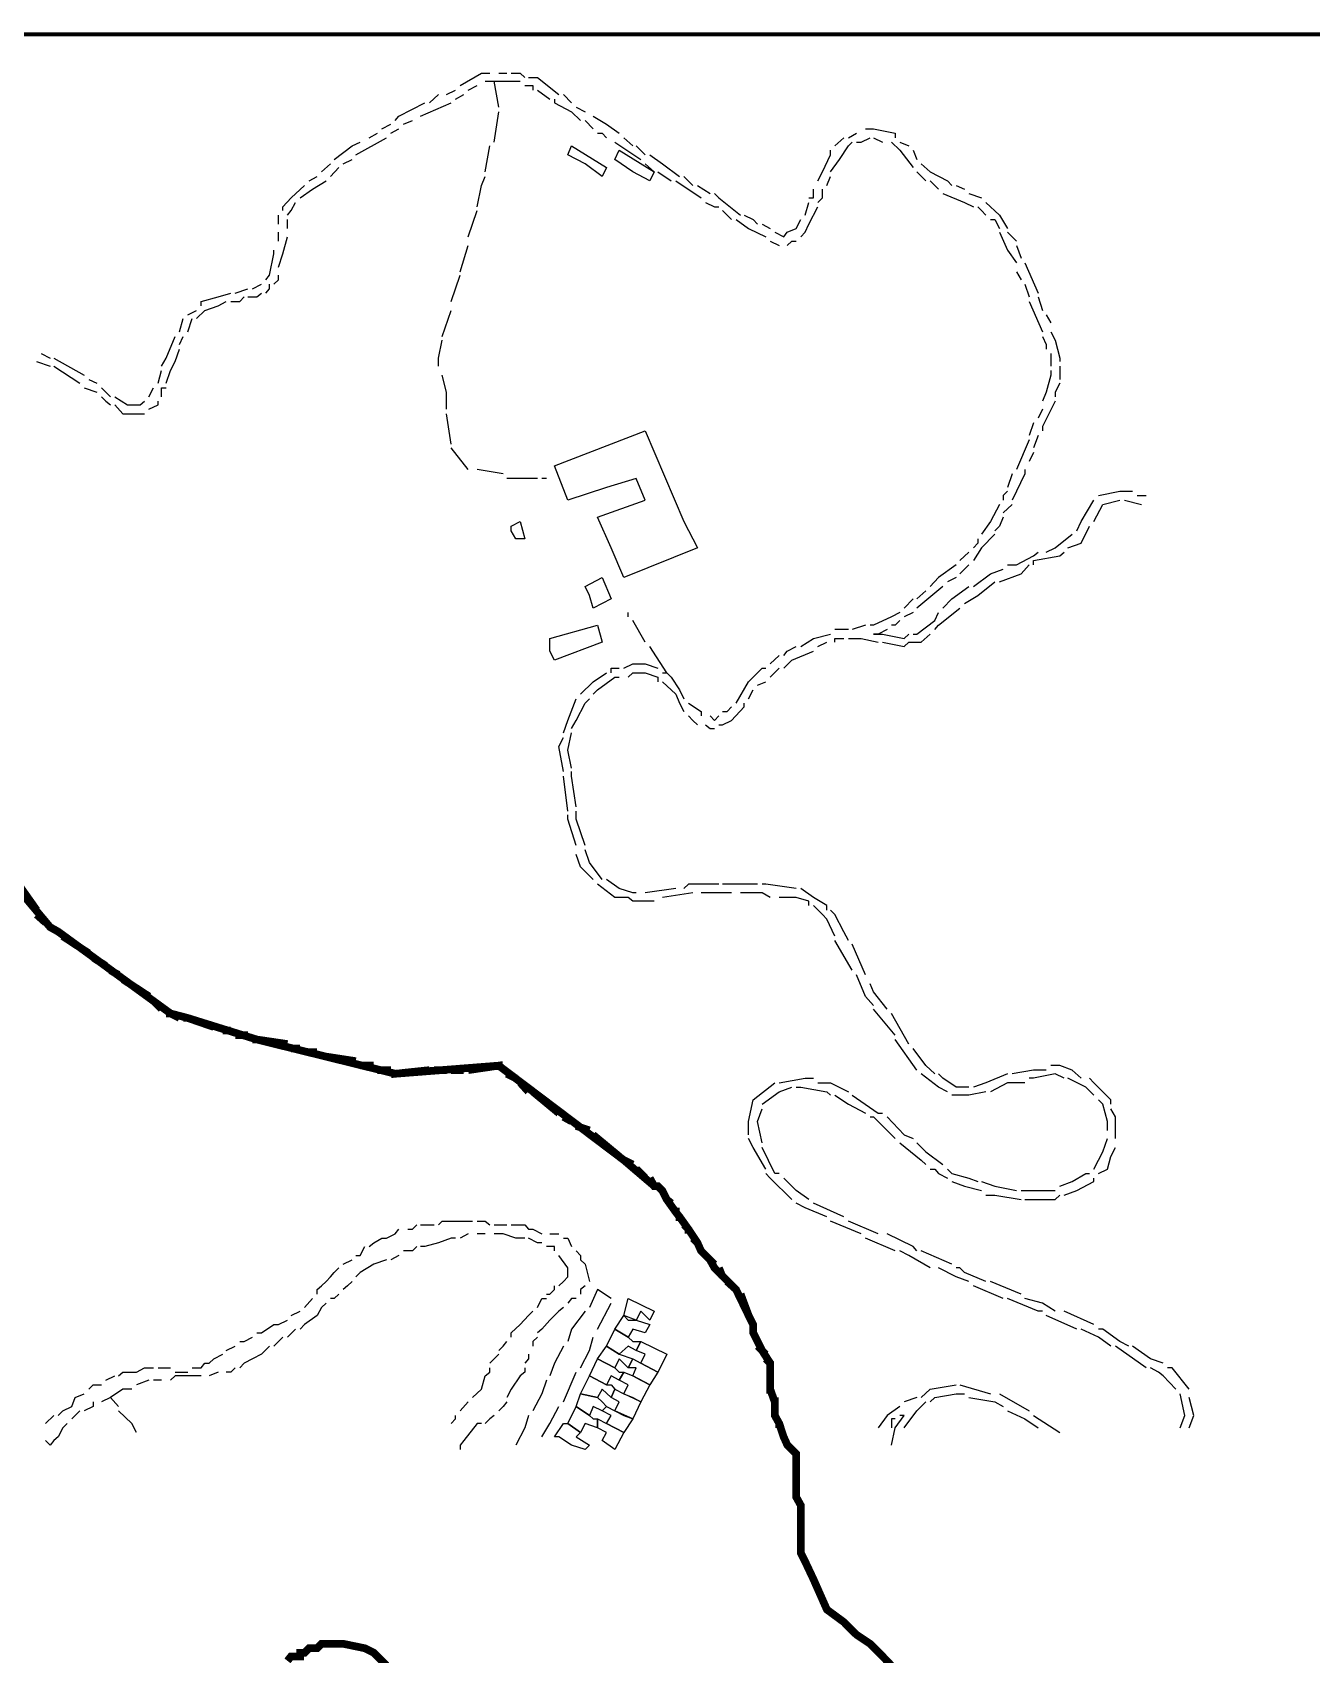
# Model space of a CAD drawing. Header units: millimetres. Extents: x -3588 to 75209, y -3737 to 38254.
# Drawn here: x 21203 to 21605, y 7356 to 7865 of the extents above; entities that cross this region are included whole.
import ezdxf

# ---------------------------------------------------------------- set-up
doc = ezdxf.new("R2010")
doc.units = ezdxf.units.MM
doc.layers.add('P', color=253, linetype='Continuous')

msp = doc.modelspace()

# ---------------------------------------------------------------- linework, layer by layer
at = {"layer": 'P'}
for points, const_width in [([(20623.375, 7864.407), (35824.005, 7864.407)], 1.2), ([(21182.865, 7615.149), (21208.839, 7584.102), (21211.383, 7582.678), (21246.672, 7556.992), (21252.033, 7555.584), (21273.766, 7548.814), (21317.232, 7538.076), (21349.703, 7540.62), (21388.945, 7510.981), (21398.531, 7502.803), (21399.667, 7502.803), (21401.075, 7501.379), (21402.484, 7498.562), (21405.316, 7494.609), (21406.437, 7493.201), (21409.269, 7489.248), (21412.086, 7485.007), (21413.222, 7482.479), (21416.039, 7479.646), (21417.447, 7477.101), (21424.217, 7470.332), (21428.17, 7462.154), (21429.594, 7459.321), (21429.594, 7456.777), (21431.002, 7453.96), (21432.411, 7451.143), (21434.955, 7447.19), (21434.955, 7444.358), (21434.955, 7438.997), (21436.364, 7435.044), (21436.364, 7430.819), (21437.772, 7428.274), (21439.18, 7424.033), (21440.316, 7421.504), (21443.133, 7418.672), (21443.133, 7416.127), (21443.133, 7414.719), (21443.133, 7410.494), (21443.133, 7407.949), (21443.133, 7405.117), (21444.541, 7402.588), (21444.541, 7399.755), (21444.541, 7395.803), (21444.541, 7394.394), (21444.541, 7390.169), (21444.541, 7387.625), (21445.966, 7384.792), (21448.494, 7379.431), (21452.735, 7369.844), (21458.097, 7365.892), (21459.505, 7364.467), (21462.049, 7361.939), (21466.29, 7359.106), (21470.243, 7355.153), (21475.605, 7349.52)], 2.417), ([(21182.865, 7615.149), (21208.839, 7584.102), (21211.383, 7582.678), (21246.672, 7556.992), (21252.033, 7555.584), (21273.766, 7548.814), (21317.232, 7538.076), (21349.703, 7540.62), (21388.945, 7510.981), (21398.531, 7502.803), (21399.667, 7502.803), (21401.075, 7501.379), (21402.484, 7498.562), (21405.316, 7494.609), (21406.437, 7493.201), (21409.269, 7489.248), (21412.086, 7485.007), (21413.222, 7482.479), (21416.039, 7479.646), (21417.447, 7477.101), (21424.217, 7470.332), (21428.17, 7462.154), (21429.594, 7459.321), (21429.594, 7456.777), (21431.002, 7453.96), (21432.411, 7451.143), (21434.955, 7447.19), (21434.955, 7444.358), (21434.955, 7438.997), (21436.364, 7435.044), (21436.364, 7430.819), (21437.772, 7428.274), (21439.18, 7424.033), (21440.316, 7421.504), (21443.133, 7418.672), (21443.133, 7416.127), (21443.133, 7414.719), (21443.133, 7410.494), (21443.133, 7407.949), (21443.133, 7405.117), (21444.541, 7402.588), (21444.541, 7399.755), (21444.541, 7395.803), (21444.541, 7394.394), (21444.541, 7390.169), (21444.541, 7387.625), (21445.966, 7384.792), (21448.494, 7379.431), (21452.735, 7369.844), (21458.097, 7365.892), (21459.505, 7364.467), (21462.049, 7361.939), (21466.29, 7359.106), (21470.243, 7355.153), (21475.605, 7349.52)], 1.2), ([(21197.828, 7599.05), (21204.598, 7589.463)], 2.417), ([(21204.598, 7588.039), (21207.43, 7585.511)], 2.417), ([(21208.839, 7584.102), (21211.383, 7582.678)], 2.417), ([(21212.792, 7581.27), (21220.97, 7575.908)], 2.417), ([(21222.394, 7574.5), (21226.347, 7571.955)], 2.417), ([(21227.755, 7570.547), (21230.3, 7569.139)], 2.417), ([(21231.708, 7567.714), (21239.886, 7562.353)], 2.417), ([(21241.294, 7560.945), (21243.839, 7558.4)], 2.417), ([(21245.247, 7556.992), (21246.672, 7556.992), (21249.488, 7555.584)], 2.417), ([(21250.624, 7555.584), (21252.033, 7555.584), (21260.211, 7552.767)], 2.417), ([(21263.043, 7551.631), (21265.572, 7551.631)], 2.417), ([(21266.996, 7550.222), (21270.949, 7550.222)], 2.417), ([(21272.357, 7548.814), (21273.766, 7548.814), (21283.368, 7547.39)], 2.417), ([(21284.488, 7545.981), (21287.321, 7545.981)], 2.417), ([(21290.138, 7544.861), (21292.682, 7544.861)], 2.417), ([(21295.499, 7543.453), (21304.813, 7542.028)], 2.417), ([(21306.221, 7540.62), (21310.462, 7540.62)], 2.417), ([(21311.599, 7539.212), (21315.824, 7539.212)], 2.417), ([(21317.232, 7539.212), (21317.232, 7538.076), (21327.97, 7539.212)], 2.417), ([(21329.379, 7539.212), (21333.332, 7539.212)], 2.417), ([(21334.74, 7539.212), (21338.693, 7539.212)], 2.417), ([(21340.101, 7539.212), (21349.703, 7540.62), (21349.703, 7539.212)], 2.417), ([(21352.248, 7538.076), (21355.065, 7536.667)], 2.417), ([(21356.473, 7535.259), (21359.018, 7532.442)], 2.417), ([(21360.426, 7532.442), (21368.62, 7525.657)], 2.417), ([(21370.028, 7524.536), (21372.573, 7523.128)], 2.417), ([(21373.981, 7521.704), (21378.206, 7520.295)], 2.417), ([(21379.342, 7518.887), (21387.52, 7512.117)], 2.417), ([(21388.945, 7510.981), (21391.761, 7509.573)], 2.417), ([(21392.897, 7508.165), (21395.714, 7505.332)], 2.417), ([(21397.122, 7505.332), (21398.531, 7502.803), (21399.667, 7502.803), (21401.075, 7501.379), (21402.484, 7498.562), (21403.892, 7497.426)], 2.417), ([(21405.316, 7496.018), (21405.316, 7494.609), (21406.437, 7493.201), (21406.437, 7491.793)], 2.417), ([(21407.845, 7490.657), (21409.269, 7489.248), (21409.269, 7487.84)], 2.417), ([(21410.678, 7486.416), (21412.086, 7485.007), (21413.222, 7482.479), (21416.039, 7479.646), (21417.447, 7478.238)], 2.417), ([(21418.855, 7477.101), (21419.992, 7474.285)], 2.417), ([(21421.4, 7472.876), (21424.217, 7470.332)], 2.417), ([(21425.641, 7468.923), (21428.17, 7462.154), (21429.594, 7459.321)], 2.417), ([(21429.594, 7457.913), (21429.594, 7456.777), (21431.002, 7453.96)], 2.417), ([(21431.002, 7452.552), (21432.411, 7451.143), (21433.547, 7450.007)], 2.417), ([(21433.547, 7448.599), (21434.955, 7447.19), (21434.955, 7444.358), (21434.955, 7438.997), (21434.955, 7437.588)], 2.417), ([(21436.364, 7436.452), (21436.364, 7435.044), (21436.364, 7432.227)], 2.417), ([(21436.364, 7430.819), (21437.772, 7428.274), (21437.772, 7426.866)], 2.417), ([(21314.415, 7352.336), (21310.462, 7356.289), (21307.646, 7357.698), (21300.86, 7359.106), (21296.907, 7359.106), (21294.091, 7359.106), (21292.682, 7357.698), (21291.274, 7357.698), (21290.138, 7357.698), (21288.729, 7356.289), (21287.321, 7356.289), (21287.321, 7355.153), (21284.488, 7355.153), (21283.368, 7353.745)], 2.417), ([(21314.415, 7352.336), (21310.462, 7356.289), (21307.646, 7357.698), (21300.86, 7359.106), (21296.907, 7359.106), (21294.091, 7359.106), (21292.682, 7357.698), (21291.274, 7357.698), (21290.138, 7357.698), (21288.729, 7356.289), (21287.321, 7356.289), (21287.321, 7355.153), (21284.488, 7355.153), (21283.368, 7353.745)], 1.2)]:
    msp.add_lwpolyline(points, dxfattribs=dict(at, const_width=const_width))
for points in [[(21337.557, 7848.323), (21344.342, 7852.26), (21346.871, 7852.26)], [(21340.101, 7846.899), (21342.918, 7848.323)], [(21345.462, 7849.732), (21348.295, 7849.732)], [(21348.295, 7849.732), (21349.703, 7849.732), (21356.473, 7849.732)], [(21349.703, 7841.538), (21348.295, 7849.732)], [(21349.703, 7852.26), (21352.248, 7852.26)], [(21353.656, 7852.26), (21356.473, 7852.26), (21357.881, 7850.852)], [(21357.881, 7848.323), (21360.426, 7848.323), (21360.426, 7846.899)], [(21359.018, 7850.852), (21361.834, 7850.852), (21368.62, 7845.491)], [(21327.97, 7842.946), (21330.787, 7845.491)], [(21333.332, 7845.491), (21336.148, 7846.899)], [(21336.148, 7844.083), (21338.693, 7845.491)], [(21361.834, 7846.899), (21365.787, 7844.083)], [(21367.195, 7844.083), (21367.195, 7842.946), (21372.573, 7840.13), (21375.389, 7837.313)], [(21370.028, 7845.491), (21372.573, 7842.946)], [(21317.232, 7837.313), (21318.368, 7838.721), (21326.546, 7842.946)], [(21325.138, 7838.721), (21334.74, 7842.946)], [(21348.295, 7830.527), (21349.703, 7840.13)], [(21373.981, 7841.538), (21376.798, 7840.13)], [(21379.342, 7838.721), (21383.567, 7836.177), (21387.52, 7833.36)], [(21309.054, 7831.936), (21311.599, 7833.36)], [(21313.007, 7834.768), (21315.824, 7836.177)], [(21315.824, 7833.36), (21318.368, 7834.768)], [(21319.776, 7836.177), (21322.593, 7837.313)], [(21376.798, 7837.313), (21379.342, 7834.768)], [(21380.751, 7833.36), (21382.159, 7833.36), (21383.567, 7831.936)], [(21459.505, 7831.936), (21462.049, 7833.36)], [(21464.866, 7834.768), (21467.411, 7834.768), (21474.196, 7833.36), (21474.196, 7831.936)], [(21298.043, 7825.166), (21303.693, 7829.407), (21306.221, 7830.527)], [(21304.813, 7826.574), (21314.415, 7831.936)], [(21345.462, 7821.213), (21346.871, 7829.407)], [(21376.798, 7823.758), (21371.436, 7826.574), (21372.573, 7829.407), (21383.567, 7822.622), (21382.159, 7819.805), (21376.798, 7823.758)], [(21386.112, 7830.527), (21394.306, 7825.166)], [(21391.761, 7821.213), (21386.112, 7825.166), (21387.52, 7827.999), (21398.531, 7821.213), (21397.122, 7818.397), (21391.761, 7821.213)], [(21388.945, 7831.936), (21391.761, 7829.407)], [(21392.897, 7829.407), (21395.714, 7826.574)], [(21449.919, 7818.397), (21451.327, 7821.213), (21453.872, 7826.574), (21453.872, 7827.999)], [(21453.872, 7821.213), (21456.688, 7825.166), (21459.505, 7829.407), (21460.641, 7830.527)], [(21455.28, 7829.407), (21458.097, 7831.936)], [(21462.049, 7830.527), (21463.458, 7830.527), (21466.29, 7831.936)], [(21467.411, 7831.936), (21470.243, 7830.527)], [(21473.06, 7830.527), (21475.605, 7827.999), (21479.83, 7822.622)], [(21475.605, 7830.527), (21478.421, 7829.407)], [(21479.83, 7827.999), (21480.966, 7825.166)], [(21294.091, 7821.213), (21296.907, 7823.758)], [(21300.86, 7823.758), (21303.693, 7825.166)], [(21395.714, 7823.758), (21398.531, 7821.213)], [(21397.122, 7826.574), (21401.075, 7823.758), (21406.437, 7819.805)], [(21482.374, 7823.758), (21485.191, 7821.213), (21490.568, 7818.397), (21491.976, 7816.988)], [(21287.321, 7813.035), (21291.274, 7815.852), (21295.499, 7818.397)], [(21290.138, 7818.397), (21292.682, 7819.805)], [(21296.907, 7819.805), (21299.452, 7822.622)], [(21342.918, 7810.203), (21344.342, 7816.988), (21345.462, 7819.805)], [(21399.667, 7821.213), (21403.892, 7818.397)], [(21405.316, 7818.397), (21413.222, 7813.035)], [(21407.845, 7819.805), (21410.678, 7816.988)], [(21452.735, 7816.988), (21453.872, 7819.805)], [(21480.966, 7821.213), (21483.783, 7818.397)], [(21485.191, 7818.397), (21487.735, 7815.852)], [(21281.944, 7809.082), (21281.944, 7810.203), (21284.488, 7813.035), (21288.729, 7816.988)], [(21412.086, 7816.988), (21416.039, 7814.444)], [(21417.447, 7814.444), (21418.855, 7813.035), (21425.641, 7807.674)], [(21447.086, 7813.035), (21448.494, 7813.035), (21448.494, 7815.852)], [(21449.919, 7811.611), (21451.327, 7813.035), (21451.327, 7815.852)], [(21489.144, 7814.444), (21495.929, 7811.611), (21498.746, 7810.203)], [(21493.385, 7816.988), (21495.929, 7815.852)], [(21497.338, 7814.444), (21501.291, 7813.035)], [(21280.535, 7804.841), (21280.535, 7806.25), (21280.535, 7807.674)], [(21283.368, 7807.674), (21284.488, 7809.082), (21285.897, 7811.611)], [(21340.101, 7800.888), (21342.918, 7809.082)], [(21414.63, 7811.611), (21417.447, 7810.203), (21418.855, 7810.203)], [(21419.992, 7809.082), (21422.808, 7806.25)], [(21426.761, 7807.674), (21429.594, 7806.25), (21431.002, 7804.841)], [(21444.541, 7800.888), (21445.966, 7802.297), (21447.086, 7804.841), (21449.919, 7810.203)], [(21445.966, 7807.674), (21447.086, 7811.611)], [(21500.154, 7810.203), (21501.291, 7809.082), (21502.699, 7807.674)], [(21502.699, 7811.611), (21506.94, 7807.674), (21509.468, 7803.433)], [(21280.535, 7799.48), (21280.535, 7802.297)], [(21283.368, 7803.433), (21283.368, 7806.25)], [(21424.217, 7806.25), (21428.17, 7803.433), (21433.547, 7800.888)], [(21432.411, 7804.841), (21434.955, 7803.433)], [(21436.364, 7802.297), (21439.18, 7800.888), (21440.316, 7802.297), (21443.133, 7803.433), (21444.541, 7806.25)], [(21504.107, 7806.25), (21505.516, 7806.25), (21506.94, 7803.433)], [(21506.94, 7802.297), (21509.468, 7796.664), (21512.301, 7792.711)], [(21509.468, 7802.297), (21512.301, 7799.48)], [(21280.535, 7791.286), (21281.944, 7795.527), (21283.368, 7800.888)], [(21337.557, 7789.878), (21340.101, 7798.072)], [(21434.955, 7799.48), (21437.772, 7798.072)], [(21440.316, 7798.072), (21441.725, 7799.48), (21443.133, 7799.48)], [(21512.301, 7798.072), (21513.709, 7794.119)], [(21276.582, 7787.349), (21277.719, 7788.758), (21279.127, 7795.527), (21279.127, 7796.664)], [(21514.846, 7792.711), (21519.071, 7783.108)], [(21279.127, 7785.925), (21280.535, 7787.349), (21280.535, 7788.758)], [(21334.74, 7780.564), (21337.557, 7788.758)], [(21512.301, 7789.878), (21513.709, 7787.349)], [(21256.258, 7779.155), (21256.258, 7780.564), (21261.619, 7781.972), (21265.572, 7783.108)], [(21265.572, 7780.564), (21268.405, 7780.564), (21269.813, 7781.972)], [(21266.996, 7783.108), (21270.949, 7784.517)], [(21270.949, 7781.972), (21273.766, 7781.972), (21275.174, 7783.108)], [(21272.357, 7784.517), (21275.174, 7785.925)], [(21276.582, 7783.108), (21277.719, 7784.517), (21277.719, 7785.925)], [(21514.846, 7785.925), (21516.254, 7781.972)], [(21519.071, 7781.972), (21520.479, 7777.747)], [(21252.033, 7776.339), (21254.849, 7777.747)], [(21254.849, 7775.203), (21257.394, 7777.747), (21261.619, 7779.155), (21264.164, 7780.564)], [(21331.923, 7769.553), (21334.74, 7777.747)], [(21516.254, 7780.564), (21520.479, 7770.962)], [(21249.488, 7770.962), (21250.624, 7775.203)], [(21252.033, 7770.962), (21253.441, 7775.203)], [(21521.615, 7776.339), (21523.024, 7773.794)], [(21243.839, 7760.239), (21245.247, 7762.784), (21248.08, 7769.553)], [(21249.488, 7767.025), (21250.624, 7769.553)], [(21330.787, 7760.239), (21330.787, 7762.784), (21331.923, 7768.433)], [(21520.479, 7769.553), (21521.615, 7767.025), (21521.615, 7765.6)], [(21523.024, 7770.962), (21524.432, 7768.433), (21525.84, 7762.784), (21525.84, 7761.647)], [(21204.598, 7761.647), (21208.839, 7760.239)], [(21206.022, 7764.192), (21208.839, 7762.784)], [(21209.975, 7762.784), (21219.561, 7757.422)], [(21245.247, 7754.878), (21246.672, 7758.831), (21248.08, 7761.647), (21249.488, 7765.6)], [(21523.024, 7764.192), (21523.024, 7761.647), (21523.024, 7760.239)], [(21209.975, 7760.239), (21218.153, 7754.878)], [(21242.719, 7754.878), (21243.839, 7758.831)], [(21333.332, 7752.061), (21331.923, 7757.422)], [(21523.024, 7758.831), (21523.024, 7757.422), (21521.615, 7752.061), (21520.479, 7749.229)], [(21525.84, 7760.239), (21525.84, 7757.422), (21525.84, 7756.014)], [(21219.561, 7753.469), (21223.514, 7752.061)], [(21220.97, 7756.014), (21223.514, 7754.878)], [(21224.922, 7753.469), (21227.755, 7750.637)], [(21239.886, 7750.637), (21241.294, 7753.469)], [(21243.839, 7750.637), (21243.839, 7753.469), (21245.247, 7753.469)], [(21333.332, 7746.7), (21333.332, 7752.061)], [(21525.84, 7754.878), (21524.432, 7752.061), (21524.432, 7750.637)], [(21224.922, 7750.637), (21226.347, 7749.229), (21227.755, 7748.108)], [(21229.163, 7750.637), (21233.116, 7748.108), (21237.069, 7748.108), (21238.478, 7749.229)], [(21229.163, 7748.108), (21231.708, 7745.276), (21238.478, 7745.276)], [(21239.886, 7746.7), (21242.719, 7748.108), (21242.719, 7749.229)], [(21520.479, 7746.7), (21519.071, 7743.867)], [(21524.432, 7749.229), (21520.479, 7741.323), (21520.479, 7739.914)], [(21334.74, 7735.689), (21333.332, 7745.276)], [(21517.662, 7742.459), (21516.254, 7738.506)], [(21384.992, 7703.218), (21380.751, 7712.82), (21395.714, 7718.181), (21392.897, 7724.951), (21383.567, 7722.134), (21371.436, 7718.181), (21367.195, 7728.904), (21395.714, 7739.914), (21407.845, 7711.412), (21412.086, 7703.218), (21388.945, 7693.904), (21384.992, 7703.218)], [(21516.254, 7737.098), (21512.301, 7727.784)], [(21519.071, 7738.506), (21517.662, 7734.553)], [(21340.101, 7727.784), (21334.74, 7734.553)], [(21517.662, 7733.145), (21516.254, 7730.312)], [(21351.112, 7726.375), (21342.918, 7727.784)], [(21510.893, 7726.375), (21509.468, 7722.134)], [(21514.846, 7727.784), (21514.846, 7726.375), (21510.893, 7718.181)], [(21361.834, 7724.951), (21353.656, 7724.951), (21352.248, 7724.951)], [(21364.667, 7724.951), (21363.243, 7724.951)], [(21509.468, 7720.998), (21508.06, 7719.59), (21508.06, 7718.181)], [(21537.987, 7719.59), (21544.757, 7720.998), (21548.71, 7720.998)], [(21506.94, 7716.773), (21504.107, 7711.412), (21501.291, 7707.459)], [(21510.893, 7716.773), (21508.06, 7714.228)], [(21531.218, 7708.579), (21532.626, 7711.412), (21536.579, 7718.181)], [(21536.579, 7711.412), (21539.395, 7716.773), (21544.757, 7718.181)], [(21546.165, 7718.181), (21551.542, 7716.773)], [(21550.118, 7719.59), (21552.951, 7719.59)], [(21353.656, 7708.579), (21353.656, 7709.987), (21356.473, 7711.412), (21357.881, 7706.05), (21355.065, 7706.05), (21353.656, 7708.579)], [(21508.06, 7712.82), (21506.94, 7709.987), (21505.516, 7708.579)], [(21505.516, 7707.459), (21501.291, 7703.218), (21498.746, 7699.265)], [(21500.154, 7706.05), (21500.154, 7704.626), (21498.746, 7703.218)], [(21521.615, 7701.81), (21524.432, 7703.218), (21529.793, 7707.459)], [(21528.385, 7703.218), (21532.626, 7704.626), (21535.17, 7709.987)], [(21497.338, 7701.81), (21494.521, 7699.265)], [(21509.468, 7697.857), (21512.301, 7697.857), (21517.662, 7700.673), (21519.071, 7701.81)], [(21517.662, 7697.857), (21517.662, 7699.265), (21525.84, 7700.673), (21527.265, 7701.81)], [(21493.385, 7697.857), (21487.735, 7693.904), (21485.191, 7691.087)], [(21497.338, 7697.857), (21494.521, 7695.04)], [(21498.746, 7691.087), (21504.107, 7695.04), (21508.06, 7696.448)], [(21506.94, 7692.495), (21513.709, 7695.04), (21516.254, 7697.857)], [(21378.206, 7688.254), (21376.798, 7691.087), (21382.159, 7693.904), (21384.992, 7687.134), (21379.342, 7684.301), (21378.206, 7688.254)], [(21489.144, 7691.087), (21480.966, 7684.301)], [(21489.144, 7684.301), (21491.976, 7687.134), (21497.338, 7691.087)], [(21493.385, 7693.904), (21490.568, 7692.495)], [(21495.929, 7685.726), (21500.154, 7688.254), (21505.516, 7692.495)], [(21479.83, 7687.134), (21477.013, 7684.301)], [(21483.783, 7689.663), (21480.966, 7687.134)], [(21390.353, 7681.485), (21390.353, 7682.893)], [(21395.714, 7673.579), (21391.761, 7680.349)], [(21475.605, 7682.893), (21473.06, 7681.485), (21467.411, 7678.94), (21466.29, 7678.94)], [(21475.605, 7680.349), (21474.196, 7678.94), (21473.06, 7678.94)], [(21479.83, 7682.893), (21477.013, 7681.485)], [(21479.83, 7676.124), (21480.966, 7676.124), (21486.615, 7680.349), (21487.735, 7682.893)], [(21486.615, 7677.532), (21487.735, 7678.94), (21494.521, 7684.301)], [(21365.787, 7670.762), (21365.787, 7674.715), (21380.751, 7678.94), (21382.159, 7673.579), (21367.195, 7667.93), (21365.787, 7670.762)], [(21444.541, 7672.171), (21448.494, 7674.715), (21453.872, 7676.124)], [(21459.505, 7677.532), (21455.28, 7677.532)], [(21464.866, 7678.94), (21460.641, 7677.532)], [(21471.652, 7677.532), (21468.819, 7676.124), (21467.411, 7676.124)], [(21467.411, 7676.124), (21470.243, 7676.124), (21477.013, 7674.715), (21478.421, 7676.124)], [(21478.421, 7673.579), (21482.374, 7673.579), (21485.191, 7676.124)], [(21402.484, 7663.977), (21397.122, 7672.171)], [(21439.18, 7669.338), (21440.316, 7670.762), (21443.133, 7672.171)], [(21439.18, 7665.401), (21441.725, 7667.93), (21448.494, 7670.762)], [(21449.919, 7672.171), (21452.735, 7673.579)], [(21455.28, 7673.579), (21455.28, 7674.715), (21458.097, 7674.715)], [(21459.505, 7674.715), (21463.458, 7674.715)], [(21463.458, 7674.715), (21468.819, 7673.579)], [(21470.243, 7673.579), (21477.013, 7672.171), (21478.421, 7673.579)], [(21384.992, 7665.401), (21387.52, 7665.401)], [(21384.992, 7663.977), (21384.992, 7665.401)], [(21388.945, 7665.401), (21391.761, 7666.809), (21395.714, 7666.809), (21399.667, 7665.401)], [(21428.17, 7661.16), (21432.411, 7665.401), (21433.547, 7665.401)], [(21434.955, 7666.809), (21437.772, 7669.338)], [(21434.955, 7662.568), (21437.772, 7665.401)], [(21375.389, 7657.207), (21379.342, 7661.16), (21383.567, 7663.977)], [(21379.342, 7657.207), (21380.751, 7658.615), (21386.112, 7662.568), (21387.52, 7662.568)], [(21390.353, 7662.568), (21391.761, 7663.977), (21395.714, 7663.977), (21399.667, 7662.568), (21399.667, 7661.16)], [(21401.075, 7663.977), (21402.484, 7663.977)], [(21401.075, 7661.16), (21405.316, 7657.207), (21406.437, 7654.39)], [(21402.484, 7663.977), (21403.892, 7662.568), (21406.437, 7658.615), (21407.845, 7655.799)], [(21424.217, 7654.39), (21428.17, 7661.16)], [(21431.002, 7660.024), (21433.547, 7661.16)], [(21370.028, 7645.076), (21371.436, 7649.013), (21373.981, 7655.799)], [(21372.573, 7646.485), (21373.981, 7649.013), (21376.798, 7654.39), (21378.206, 7655.799)], [(21428.17, 7655.799), (21429.594, 7658.615)], [(21406.437, 7654.39), (21407.845, 7651.846)], [(21409.269, 7654.39), (21413.222, 7651.846), (21413.222, 7650.438)], [(21409.269, 7650.438), (21410.678, 7649.013), (21412.086, 7647.605)], [(21416.039, 7650.438), (21417.447, 7649.013), (21418.855, 7650.438)], [(21418.855, 7647.605), (21419.992, 7647.605), (21422.808, 7649.013), (21426.761, 7653.254), (21426.761, 7654.39)], [(21419.992, 7651.846), (21421.4, 7651.846), (21422.808, 7653.254)], [(21372.573, 7634.066), (21371.436, 7639.699), (21372.573, 7645.076)], [(21414.63, 7647.605), (21416.039, 7646.485), (21417.447, 7646.485)], [(21370.028, 7632.93), (21368.62, 7640.835), (21370.028, 7643.652)], [(21371.436, 7620.511), (21370.028, 7631.521)], [(21373.981, 7621.919), (21372.573, 7631.521), (21372.573, 7632.93)], [(21373.981, 7609.788), (21371.436, 7617.966), (21371.436, 7619.374)], [(21376.798, 7609.788), (21373.981, 7617.966), (21373.981, 7620.511)], [(21379.342, 7599.05), (21375.389, 7603.003), (21373.981, 7606.955)], [(21382.159, 7599.05), (21378.206, 7604.427), (21376.798, 7608.364)], [(21392.897, 7594.825), (21391.761, 7594.825), (21387.52, 7596.233), (21383.567, 7599.05)], [(21390.353, 7593.416), (21386.112, 7593.416), (21380.751, 7597.641)], [(21405.316, 7596.233), (21395.714, 7594.825)], [(21410.678, 7594.825), (21401.075, 7593.416)], [(21418.855, 7597.641), (21409.269, 7597.641), (21407.845, 7596.233)], [(21422.808, 7594.825), (21419.992, 7594.825), (21413.222, 7594.825)], [(21431.002, 7597.641), (21419.992, 7597.641)], [(21434.955, 7593.416), (21432.411, 7594.825), (21425.641, 7594.825)], [(21443.133, 7596.233), (21433.547, 7597.641), (21432.411, 7597.641)], [(21452.735, 7589.463), (21452.735, 7590.872), (21448.494, 7593.416), (21444.541, 7596.233)], [(21398.531, 7592.28), (21395.714, 7592.28), (21391.761, 7592.28), (21390.353, 7593.416)], [(21447.086, 7590.872), (21447.086, 7592.28), (21443.133, 7593.416), (21437.772, 7593.416)], [(21455.28, 7581.27), (21452.735, 7586.631), (21451.327, 7588.039), (21448.494, 7590.872)], [(21459.505, 7579.861), (21458.097, 7582.678), (21455.28, 7588.039), (21453.872, 7589.463)], [(21460.641, 7570.547), (21455.28, 7579.861)], [(21464.866, 7569.139), (21460.641, 7578.725)], [(21467.411, 7559.536), (21464.866, 7562.353), (21462.049, 7569.139)], [(21471.652, 7558.4), (21467.411, 7563.777), (21466.29, 7566.306)], [(21474.196, 7550.222), (21467.411, 7558.4)], [(21478.421, 7547.39), (21473.06, 7556.992)], [(21480.966, 7539.212), (21474.196, 7548.814)], [(21486.615, 7538.076), (21483.783, 7540.62), (21479.83, 7545.981)], [(21490.568, 7532.442), (21487.735, 7533.851), (21482.374, 7538.076)], [(21497.338, 7533.851), (21493.385, 7533.851), (21489.144, 7536.667), (21487.735, 7538.076)], [(21509.468, 7538.076), (21502.699, 7535.259), (21498.746, 7533.851)], [(21521.615, 7539.212), (21517.662, 7539.212), (21510.893, 7538.076)], [(21527.265, 7536.667), (21524.432, 7538.076), (21517.662, 7536.667), (21516.254, 7536.667)], [(21532.626, 7536.667), (21529.793, 7539.212), (21525.84, 7540.62), (21523.024, 7540.62)], [(21429.594, 7529.898), (21436.364, 7535.259)], [(21432.411, 7528.489), (21437.772, 7532.442), (21441.725, 7533.851)], [(21437.772, 7535.259), (21445.966, 7536.667), (21448.494, 7536.667)], [(21443.133, 7533.851), (21444.541, 7533.851), (21452.735, 7532.442), (21453.872, 7531.306)], [(21449.919, 7535.259), (21453.872, 7535.259), (21459.505, 7532.442)], [(21502.699, 7532.442), (21497.338, 7531.306), (21493.385, 7531.306), (21491.976, 7531.306)], [(21514.846, 7535.259), (21509.468, 7535.259), (21504.107, 7532.442)], [(21536.579, 7531.306), (21534.034, 7533.851), (21528.385, 7536.667)], [(21541.94, 7528.489), (21541.94, 7529.898), (21536.579, 7535.259), (21535.17, 7536.667)], [(21428.17, 7518.887), (21428.17, 7523.128), (21429.594, 7529.898)], [(21455.28, 7531.306), (21459.505, 7528.489), (21464.866, 7525.657)], [(21460.641, 7531.306), (21468.819, 7525.657), (21470.243, 7525.657)], [(21540.804, 7520.295), (21540.804, 7523.128), (21539.395, 7528.489), (21537.987, 7529.898)], [(21432.411, 7516.342), (21431.002, 7523.128), (21432.411, 7527.065)], [(21466.29, 7524.536), (21467.411, 7524.536), (21474.196, 7517.751)], [(21471.652, 7524.536), (21477.013, 7518.887), (21479.83, 7517.751)], [(21543.348, 7517.751), (21543.348, 7524.536), (21541.94, 7527.065)], [(21433.547, 7508.165), (21429.594, 7514.934), (21428.17, 7517.751)], [(21536.579, 7508.165), (21537.987, 7510.981), (21539.395, 7513.526), (21540.804, 7517.751)], [(21437.772, 7506.74), (21436.364, 7506.74), (21432.411, 7514.934)], [(21475.605, 7516.342), (21482.374, 7510.981), (21483.783, 7509.573)], [(21480.966, 7516.342), (21483.783, 7513.526), (21489.144, 7509.573)], [(21537.987, 7506.74), (21540.804, 7508.165), (21541.94, 7512.117), (21543.348, 7514.934)], [(21485.191, 7508.165), (21486.615, 7508.165)], [(21486.615, 7508.165), (21487.735, 7506.74)], [(21490.568, 7508.165), (21491.976, 7506.74), (21497.338, 7505.332), (21500.154, 7504.212)], [(21441.725, 7498.562), (21434.955, 7505.332), (21433.547, 7506.74)], [(21447.086, 7498.562), (21443.133, 7501.379), (21439.18, 7505.332)], [(21487.735, 7506.74), (21490.568, 7505.332)], [(21491.976, 7504.212), (21495.929, 7502.803), (21501.291, 7501.379)], [(21501.291, 7504.212), (21505.516, 7502.803), (21512.301, 7501.379)], [(21525.84, 7502.803), (21529.793, 7504.212), (21534.034, 7506.74), (21535.17, 7506.74)], [(21527.265, 7499.971), (21531.218, 7501.379), (21536.579, 7504.212), (21536.579, 7505.332)], [(21452.735, 7493.201), (21445.966, 7496.018), (21443.133, 7497.426)], [(21458.097, 7493.201), (21448.494, 7497.426)], [(21502.699, 7499.971), (21505.516, 7499.971), (21513.709, 7498.562)], [(21513.709, 7501.379), (21514.846, 7501.379), (21524.432, 7501.379)], [(21514.846, 7498.562), (21524.432, 7498.562), (21525.84, 7499.971)], [(21330.787, 7490.657), (21331.923, 7491.793), (21334.74, 7491.793), (21337.557, 7491.793), (21338.693, 7491.793), (21341.51, 7491.793)], [(21342.918, 7491.793), (21344.342, 7491.793), (21345.462, 7491.793), (21346.871, 7490.657)], [(21463.458, 7487.84), (21453.872, 7491.793)], [(21468.819, 7487.84), (21459.505, 7491.793)], [(21309.054, 7483.887), (21310.462, 7485.007), (21313.007, 7486.416), (21314.415, 7486.416), (21317.232, 7487.84), (21318.368, 7489.248)], [(21321.185, 7489.248), (21322.593, 7489.248), (21324.017, 7490.657)], [(21325.138, 7490.657), (21329.379, 7490.657)], [(21340.101, 7487.84), (21337.557, 7486.416)], [(21345.462, 7487.84), (21342.918, 7487.84)], [(21348.295, 7490.657), (21351.112, 7490.657), (21352.248, 7490.657)], [(21357.881, 7486.416), (21356.473, 7486.416), (21355.065, 7486.416), (21351.112, 7487.84), (21348.295, 7487.84)], [(21353.656, 7490.657), (21356.473, 7490.657), (21357.881, 7490.657), (21359.018, 7489.248), (21360.426, 7489.248), (21363.243, 7487.84)], [(21365.787, 7487.84), (21368.62, 7487.84)], [(21480.966, 7482.479), (21479.83, 7483.887), (21471.652, 7487.84)], [(21304.813, 7481.054), (21306.221, 7481.054), (21307.646, 7483.887)], [(21324.017, 7483.887), (21322.593, 7482.479), (21319.776, 7482.479)], [(21336.148, 7486.416), (21334.74, 7486.416), (21330.787, 7485.007), (21326.546, 7483.887), (21325.138, 7483.887)], [(21363.243, 7485.007), (21361.834, 7485.007), (21359.018, 7486.416)], [(21367.195, 7482.479), (21367.195, 7483.887), (21365.787, 7483.887), (21364.667, 7483.887)], [(21370.028, 7486.416), (21371.436, 7486.416), (21372.573, 7483.887)], [(21373.981, 7482.479), (21375.389, 7481.054), (21375.389, 7479.646), (21376.798, 7478.238), (21378.206, 7472.876)], [(21474.196, 7482.479), (21464.866, 7486.416)], [(21485.191, 7477.101), (21478.421, 7481.054), (21475.605, 7482.479)], [(21491.976, 7478.238), (21482.374, 7482.479)], [(21292.682, 7468.923), (21292.682, 7470.332), (21294.091, 7471.468), (21295.499, 7472.876), (21296.907, 7474.285), (21298.043, 7475.693), (21299.452, 7477.101)], [(21300.86, 7478.238), (21303.693, 7479.646)], [(21314.415, 7479.646), (21310.462, 7478.238), (21306.221, 7475.693), (21304.813, 7474.285)], [(21318.368, 7481.054), (21315.824, 7479.646)], [(21368.62, 7471.468), (21370.028, 7472.876), (21371.436, 7474.285), (21371.436, 7477.101), (21368.62, 7481.054)], [(21497.338, 7472.876), (21493.385, 7474.285), (21487.735, 7477.101)], [(21495.929, 7475.693), (21494.521, 7477.101), (21493.385, 7477.101)], [(21303.693, 7472.876), (21302.268, 7471.468), (21300.86, 7470.332)], [(21364.667, 7468.923), (21365.787, 7468.923), (21367.195, 7470.332), (21367.195, 7471.468)], [(21376.798, 7471.468), (21375.389, 7470.332), (21375.389, 7468.923)], [(21502.699, 7472.876), (21495.929, 7475.693)], [(21508.06, 7467.515), (21498.746, 7471.468)], [(21513.709, 7468.923), (21504.107, 7472.876)], [(21288.729, 7464.682), (21291.274, 7467.515)], [(21299.452, 7468.923), (21298.043, 7467.515), (21296.907, 7467.515)], [(21361.834, 7464.682), (21363.243, 7467.515), (21364.667, 7467.515)], [(21373.981, 7467.515), (21372.573, 7467.515), (21371.436, 7466.091)], [(21384.992, 7467.515), (21380.751, 7470.332), (21378.206, 7464.682)], [(21395.714, 7462.154), (21394.306, 7463.562), (21392.897, 7460.73), (21388.945, 7462.154), (21390.353, 7467.515), (21398.531, 7463.562), (21397.122, 7460.73), (21395.714, 7462.154)], [(21520.479, 7463.562), (21519.071, 7463.562), (21509.468, 7467.515)], [(21524.432, 7463.562), (21520.479, 7466.091), (21514.846, 7467.515)], [(21284.488, 7462.154), (21287.321, 7463.562)], [(21295.499, 7466.091), (21294.091, 7464.682), (21292.682, 7462.154), (21288.729, 7459.321), (21287.321, 7457.913)], [(21353.656, 7455.368), (21353.656, 7456.777), (21356.473, 7459.321), (21359.018, 7462.154), (21360.426, 7463.562)], [(21370.028, 7464.682), (21368.62, 7463.562), (21367.195, 7462.154), (21365.787, 7460.73), (21363.243, 7457.913), (21361.834, 7456.777)], [(21376.798, 7463.562), (21372.573, 7457.913), (21371.436, 7453.96)], [(21380.751, 7457.913), (21384.992, 7466.091)], [(21390.353, 7460.73), (21392.897, 7460.73), (21397.122, 7459.321), (21395.714, 7456.777), (21391.761, 7457.913), (21390.353, 7455.368), (21386.112, 7457.913), (21388.945, 7462.154), (21390.353, 7460.73)], [(21531.218, 7457.913), (21521.615, 7462.154)], [(21536.579, 7459.321), (21527.265, 7463.562)], [(21273.766, 7456.777), (21275.174, 7456.777), (21279.127, 7459.321), (21280.535, 7459.321), (21283.368, 7460.73)], [(21285.897, 7457.913), (21283.368, 7455.368)], [(21391.761, 7453.96), (21394.306, 7453.96), (21392.897, 7451.143), (21390.353, 7452.552), (21387.52, 7450.007), (21383.567, 7452.552), (21386.112, 7457.913), (21390.353, 7455.368), (21391.761, 7453.96)], [(21541.94, 7452.552), (21537.987, 7455.368), (21532.626, 7457.913)], [(21547.589, 7452.552), (21544.757, 7453.96), (21539.395, 7457.913), (21537.987, 7457.913)], [(21264.164, 7451.143), (21266.996, 7452.552)], [(21268.405, 7453.96), (21269.813, 7453.96), (21272.357, 7455.368)], [(21277.719, 7452.552), (21275.174, 7450.007), (21272.357, 7448.599), (21269.813, 7447.19), (21268.405, 7445.766)], [(21281.944, 7455.368), (21280.535, 7453.96), (21279.127, 7452.552)], [(21349.703, 7451.143), (21351.112, 7452.552), (21352.248, 7453.96)], [(21361.834, 7455.368), (21360.426, 7453.96), (21360.426, 7452.552)], [(21370.028, 7452.552), (21367.195, 7447.19), (21365.787, 7443.238)], [(21375.389, 7445.766), (21378.206, 7451.143), (21379.342, 7455.368)], [(21387.52, 7450.007), (21391.761, 7448.599), (21390.353, 7445.766), (21387.52, 7448.599), (21386.112, 7445.766), (21380.751, 7448.599), (21383.567, 7452.552), (21387.52, 7450.007)], [(21401.075, 7447.19), (21399.667, 7444.358), (21394.306, 7447.19), (21395.714, 7450.007), (21392.897, 7451.143), (21394.306, 7453.96), (21402.484, 7450.007), (21401.075, 7447.19)], [(21552.951, 7445.766), (21543.348, 7452.552)], [(21558.312, 7447.19), (21554.359, 7448.599), (21548.71, 7452.552)], [(21230.3, 7443.238), (21231.708, 7444.358), (21234.525, 7444.358), (21235.933, 7444.358), (21238.478, 7445.766), (21241.294, 7445.766)], [(21242.719, 7445.766), (21243.839, 7445.766), (21245.247, 7445.766), (21246.672, 7445.766)], [(21253.441, 7445.766), (21256.258, 7445.766), (21257.394, 7447.19), (21258.802, 7447.19), (21260.211, 7448.599), (21263.043, 7450.007)], [(21266.996, 7445.766), (21265.572, 7444.358), (21264.164, 7444.358)], [(21341.51, 7436.452), (21344.342, 7438.997), (21345.462, 7443.238), (21346.871, 7444.358), (21346.871, 7445.766)], [(21346.871, 7447.19), (21348.295, 7448.599), (21349.703, 7450.007)], [(21357.881, 7445.766), (21357.881, 7444.358), (21356.473, 7443.238), (21353.656, 7438.997), (21352.248, 7436.452)], [(21359.018, 7450.007), (21359.018, 7448.599), (21357.881, 7447.19)], [(21387.52, 7444.358), (21388.945, 7444.358), (21387.52, 7441.829), (21384.992, 7443.238), (21383.567, 7440.405), (21378.206, 7443.238), (21380.751, 7448.599), (21386.112, 7445.766), (21387.52, 7444.358)], [(21394.306, 7447.19), (21399.667, 7444.358), (21397.122, 7440.405), (21391.761, 7443.238), (21392.897, 7445.766), (21390.353, 7445.766), (21391.761, 7448.599), (21394.306, 7447.19)], [(21562.265, 7438.997), (21558.312, 7443.238), (21556.903, 7444.358), (21554.359, 7445.766)], [(21566.49, 7438.997), (21561.128, 7445.766), (21559.72, 7445.766)], [(21226.347, 7441.829), (21229.163, 7443.238)], [(21239.886, 7441.829), (21235.933, 7440.405)], [(21243.839, 7441.829), (21242.719, 7441.829), (21241.294, 7441.829)], [(21256.258, 7443.238), (21254.849, 7443.238), (21250.624, 7443.238), (21248.08, 7443.238), (21246.672, 7441.829)], [(21248.08, 7444.358), (21249.488, 7444.358), (21250.624, 7444.358), (21252.033, 7444.358)], [(21261.619, 7444.358), (21258.802, 7443.238)], [(21364.667, 7441.829), (21363.243, 7437.588), (21360.426, 7432.227)], [(21370.028, 7435.044), (21373.981, 7444.358)], [(21384.992, 7440.405), (21386.112, 7438.997), (21384.992, 7436.452), (21382.159, 7438.997), (21380.751, 7436.452), (21375.389, 7437.588), (21378.206, 7443.238), (21383.567, 7440.405), (21384.992, 7440.405)], [(21394.306, 7441.829), (21397.122, 7440.405), (21394.306, 7435.044), (21388.945, 7437.588), (21390.353, 7440.405), (21387.52, 7441.829), (21388.945, 7444.358), (21391.761, 7443.238), (21394.306, 7441.829)], [(21211.383, 7430.819), (21212.792, 7432.227), (21215.608, 7433.635), (21216.745, 7436.452), (21219.561, 7437.588)], [(21220.97, 7438.997), (21222.394, 7440.405), (21224.922, 7440.405)], [(21227.755, 7436.452), (21224.922, 7435.044)], [(21234.525, 7438.997), (21231.708, 7438.997), (21227.755, 7436.452)], [(21230.3, 7433.635), (21227.755, 7436.452)], [(21382.159, 7435.044), (21383.567, 7433.635), (21382.159, 7432.227), (21379.342, 7433.635), (21378.206, 7430.819), (21373.981, 7433.635), (21375.389, 7437.588), (21380.751, 7436.452), (21382.159, 7435.044)], [(21391.761, 7436.452), (21394.306, 7435.044), (21391.761, 7429.682), (21386.112, 7432.227), (21387.52, 7435.044), (21384.992, 7436.452), (21386.112, 7438.997), (21388.945, 7437.588), (21391.761, 7436.452)], [(21480.966, 7436.452), (21477.013, 7435.044)], [(21482.374, 7436.452), (21485.191, 7438.997), (21493.385, 7440.405)], [(21485.191, 7435.044), (21486.615, 7436.452), (21493.385, 7437.588), (21495.929, 7437.588)], [(21494.521, 7440.405), (21504.107, 7437.588)], [(21497.338, 7436.452), (21505.516, 7435.044), (21508.06, 7433.635)], [(21506.94, 7437.588), (21516.254, 7432.227)], [(21563.673, 7426.866), (21565.081, 7430.819), (21563.673, 7437.588)], [(21566.49, 7426.866), (21567.914, 7430.819), (21566.49, 7436.452)], [(21207.43, 7428.274), (21209.975, 7430.819)], [(21218.153, 7432.227), (21216.745, 7430.819), (21215.608, 7429.682)], [(21222.394, 7435.044), (21222.394, 7433.635), (21219.561, 7432.227)], [(21235.933, 7425.441), (21234.525, 7428.274), (21230.3, 7432.227)], [(21334.74, 7428.274), (21336.148, 7429.682), (21336.148, 7430.819)], [(21337.557, 7432.227), (21340.101, 7435.044)], [(21348.295, 7430.819), (21346.871, 7429.682), (21345.462, 7428.274)], [(21352.248, 7435.044), (21351.112, 7433.635), (21349.703, 7432.227)], [(21359.018, 7430.819), (21357.881, 7426.866), (21355.065, 7421.504)], [(21363.243, 7424.033), (21365.787, 7428.274), (21368.62, 7433.635)], [(21379.342, 7429.682), (21380.751, 7429.682), (21380.751, 7426.866), (21376.798, 7428.274), (21375.389, 7425.441), (21371.436, 7428.274), (21373.981, 7433.635), (21378.206, 7430.819), (21379.342, 7429.682)], [(21388.945, 7430.819), (21391.761, 7429.682), (21388.945, 7425.441), (21383.567, 7428.274), (21384.992, 7430.819), (21382.159, 7432.227), (21383.567, 7433.635), (21386.112, 7432.227), (21388.945, 7430.819)], [(21475.605, 7433.635), (21471.652, 7430.819), (21468.819, 7426.866)], [(21473.06, 7421.504), (21474.196, 7426.866), (21477.013, 7430.819)], [(21477.013, 7430.819), (21475.605, 7430.819)], [(21477.013, 7426.866), (21480.966, 7432.227), (21483.783, 7435.044)], [(21509.468, 7432.227), (21514.846, 7429.682), (21519.071, 7426.866)], [(21517.662, 7430.819), (21525.84, 7425.441)], [(21214.2, 7428.274), (21212.792, 7426.866), (21211.383, 7424.033), (21209.975, 7422.913), (21208.839, 7421.504), (21207.43, 7422.913)], [(21344.342, 7428.274), (21342.918, 7428.274), (21338.693, 7422.913), (21337.557, 7421.504), (21337.557, 7420.08)], [(21376.798, 7420.08), (21372.573, 7421.504), (21368.62, 7424.033), (21367.195, 7424.033), (21370.028, 7428.274), (21371.436, 7428.274), (21375.389, 7425.441), (21373.981, 7424.033), (21378.206, 7421.504), (21376.798, 7420.08)], [(21386.112, 7426.866), (21388.945, 7425.441), (21386.112, 7420.08), (21382.159, 7422.913), (21383.567, 7425.441), (21380.751, 7426.866), (21380.751, 7429.682), (21383.567, 7428.274), (21386.112, 7426.866)], [(21474.196, 7429.682), (21473.06, 7429.682), (21473.06, 7426.866)]]:
    msp.add_lwpolyline(points, dxfattribs=at)

doc.saveas('drawing.dxf')
